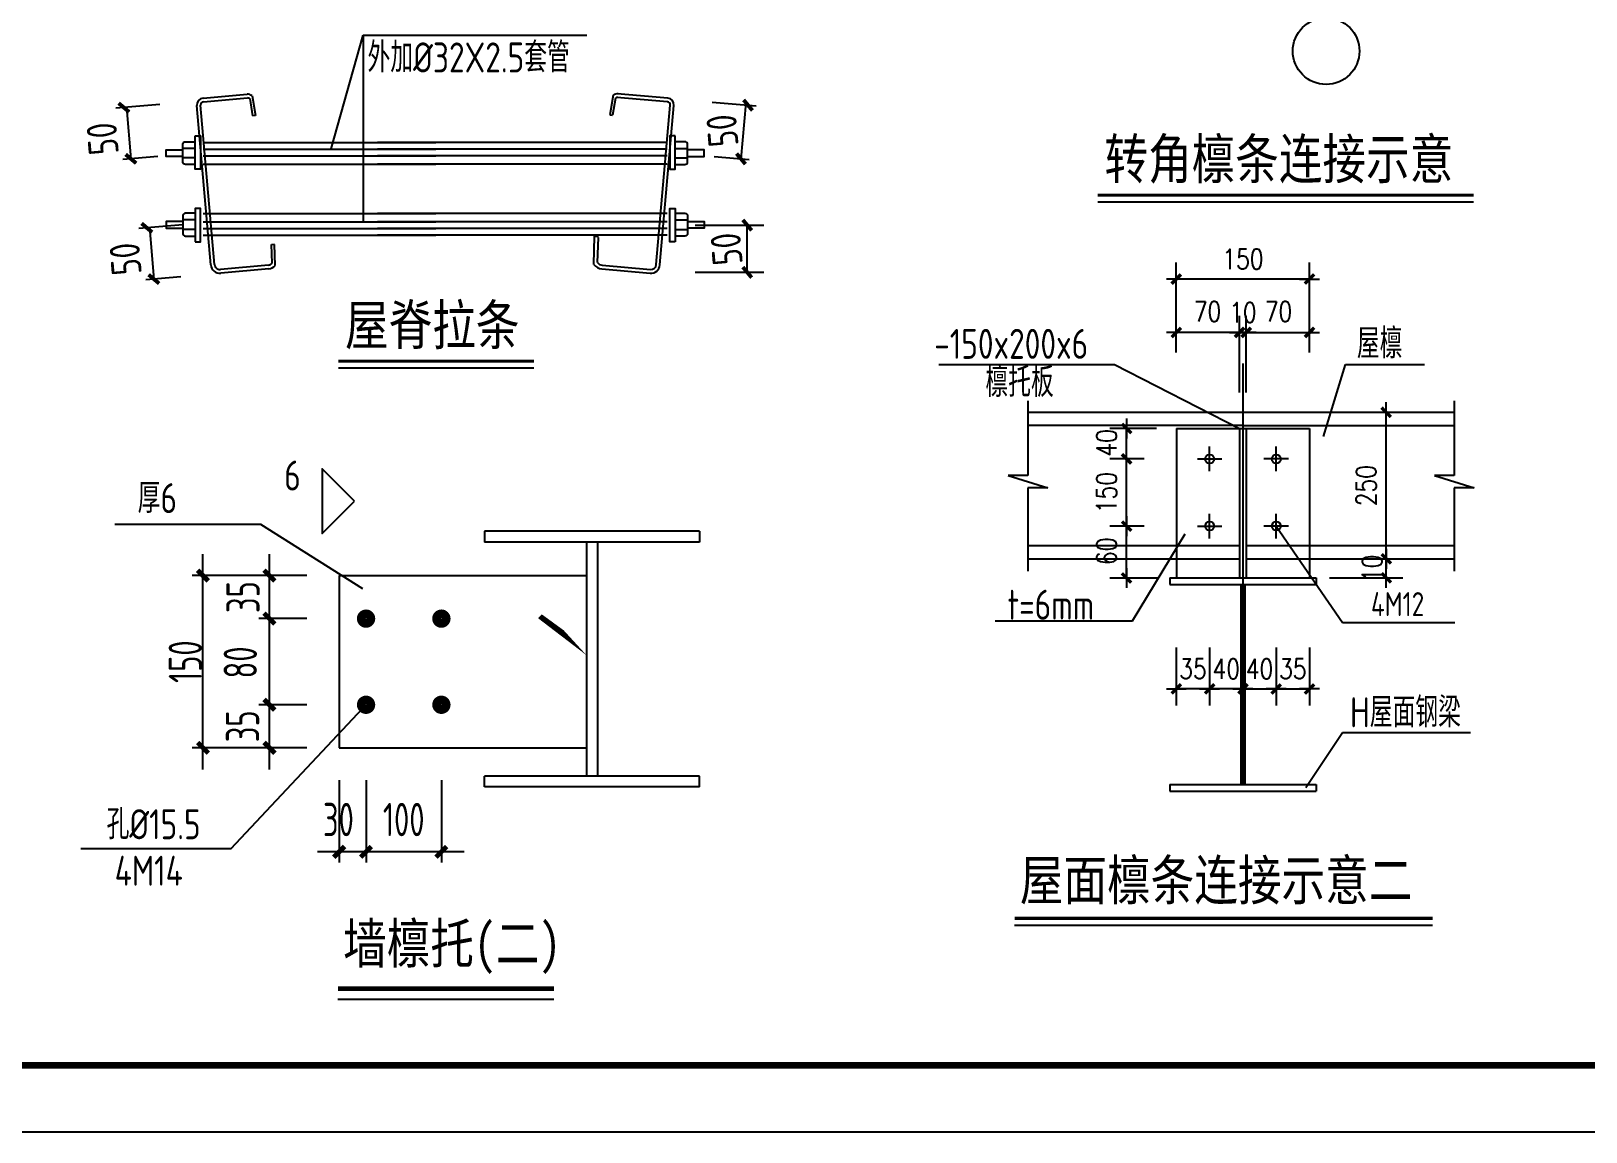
# Model space of a CAD drawing. Extents: x 69728788 to 150676229, y 15322671 to 43663798.
# Drawn here: x 75138666 to 75162009, y 20766103 to 20782621 of the extents above; entities that cross this region are included whole.
import ezdxf
from ezdxf.enums import TextEntityAlignment as Align

# ---------------------------------------------------------------- set-up
doc = ezdxf.new("R2010")
doc.units = 0
doc.header["$LTSCALE"] = 1000
doc.header["$MEASUREMENT"] = 0
doc.layers.get('0').update_dxf_attribs({"linetype": 'CONTINUOUS'})
doc.layers.get('DEFPOINTS').update_dxf_attribs({"linetype": 'CONTINUOUS'})
for name, color, linetype in [('AXIS', 3, 'CONTINUOUS'), ('BX', 7, 'CONTINUOUS'), ('GRIDDIM', 253, 'CONTINUOUS'), ('PUB_DIM', 3, 'CONTINUOUS'), ('PUB_TEXT', 7, 'CONTINUOUS'), ('PUB_TITLE', 4, 'CONTINUOUS')]:
    doc.layers.add(name, color=color, linetype=linetype)
doc.styles.add('-楷体_GB2312', font='', dxfattribs={"width": 0.8})
doc.styles.add('CPX', font='atssdeng.shx', dxfattribs={"width": 0.8, "bigfont": 'atssdchn.shx'})
doc.styles.add('DIM_FONT', font='SIMPLEX.shx', dxfattribs={"width": 0.8})
doc.styles.add('TSSD_Rein', font='atssdeng.shx', dxfattribs={"width": 0.7, "bigfont": 'atssdchn.shx'})
doc.styles.get('-楷体_GB2312').set_extended_font_data('SimSun')
doc.dimstyles.new('DIMN$0', dxfattribs={"dimtxt": 300, "dimasz": 1, "dimexe": 250, "dimexo": 300, "dimgap": 150, "dimtad": 1, "dimdec": 0, "dimdsep": 46, "dimtxsty": 'DIM_FONT', "dimblk": '_DIMX', "dimcen": 2.5, "dimclrt": 7, "dimadec": 0, "dimazin": 0, "dimtfac": 1, "dimtdec": 0, "dimtix": 1, "dimtmove": 2, "dimatfit": 3, "dimldrblk": '_DIMX', "dimfxl": 1, "dimtolj": 1, "dimtzin": 0, "dimarcsym": 0})
doc.dimstyles.new('DIMN0.5', dxfattribs={"dimtxt": 300, "dimasz": 1, "dimexe": 250, "dimexo": 300, "dimgap": 150, "dimtad": 1, "dimdec": 0, "dimlfac": 0.5, "dimzin": 0, "dimdsep": 46, "dimtxsty": 'DIM_FONT', "dimblk": '_DIMX', "dimcen": 0.09, "dimclrt": 7, "dimadec": 0, "dimazin": 0, "dimtfac": 1, "dimtdec": 0, "dimtix": 1, "dimtmove": 2, "dimatfit": 3, "dimldrblk": '_DIMX', "dimfxl": 1, "dimtolj": 1, "dimtzin": 0, "dimarcsym": 0})

# ---------------------------------------------------------------- blocks, each defined once
blk = doc.blocks.new('_DIMX')
blk.add_line((-150, 0), (150, 0))
at = {"const_width": 50}
blk.add_lwpolyline([(-70, -70), (70, 70)], dxfattribs=at)
blk = doc.blocks.new('*D169')
at = {"layer": 'AXIS', "color": 0, "lineweight": -2}
for p, q in [((75155860, 20778350), (75155860, 20779151)), ((75157860, 20778350), (75157860, 20779151)), ((75157859, 20778901), (75155861, 20778901))]:
    blk.add_line(p, q, dxfattribs=at)
at = {"layer": 'DEFPOINTS', "color": 0}
for p in [(75155860, 20778901), (75155860, 20778050), (75157860, 20778050)]:
    blk.add_point(p, dxfattribs=at)
at = {"layer": 'AXIS', "color": 0, "lineweight": -2, "rotation": 180}
blk.add_blockref('_DIMX', (75155860, 20778901), dxfattribs=at)
at = {"layer": 'AXIS', "color": 0, "lineweight": -2}
blk.add_blockref('_DIMX', (75157860, 20778901), dxfattribs=at)
at = {"layer": 'AXIS', "color": 7, "insert": (75156860, 20779201), "char_height": 300, "attachment_point": 5, "style": 'DIM_FONT'}
blk.add_mtext('\\A1;150', dxfattribs=at)
blk = doc.blocks.new('*D170')
at = {"layer": 'AXIS', "color": 0, "lineweight": -2}
for p, q in [((75156810, 20777523), (75156810, 20778350)), ((75156910, 20777523), (75156910, 20778350)), ((75156809, 20778100), (75156808, 20778100)), ((75156910, 20778100), (75156810, 20778100)), ((75156911, 20778100), (75156912, 20778100))]:
    blk.add_line(p, q, dxfattribs=at)
at = {"layer": 'DEFPOINTS', "color": 0}
for p in [(75156810, 20778100), (75156810, 20777223), (75156910, 20777223)]:
    blk.add_point(p, dxfattribs=at)
at = {"layer": 'AXIS', "color": 0, "lineweight": -2}
blk.add_blockref('_DIMX', (75156810, 20778100), dxfattribs=at)
at = {"layer": 'AXIS', "color": 0, "lineweight": -2, "rotation": 180}
blk.add_blockref('_DIMX', (75156910, 20778100), dxfattribs=at)
at = {"layer": 'AXIS', "color": 7, "insert": (75156860, 20778400), "char_height": 300, "attachment_point": 5, "style": 'DIM_FONT'}
blk.add_mtext('\\A1;10', dxfattribs=at)
blk = doc.blocks.new('*D172')
at = {"layer": 'AXIS', "color": 0, "lineweight": -2}
for p, q in [((75155860, 20777800), (75155860, 20778350)), ((75156810, 20777200), (75156810, 20778350)), ((75156809, 20778100), (75155861, 20778100))]:
    blk.add_line(p, q, dxfattribs=at)
at = {"layer": 'DEFPOINTS', "color": 0}
for p in [(75155860, 20778100), (75155860, 20777500), (75156810, 20776900)]:
    blk.add_point(p, dxfattribs=at)
at = {"layer": 'AXIS', "color": 0, "lineweight": -2, "rotation": 180}
blk.add_blockref('_DIMX', (75155860, 20778100), dxfattribs=at)
at = {"layer": 'AXIS', "color": 0, "lineweight": -2}
blk.add_blockref('_DIMX', (75156810, 20778100), dxfattribs=at)
at = {"layer": 'AXIS', "color": 7, "insert": (75156327, 20778414), "char_height": 300, "attachment_point": 5, "style": 'DIM_FONT'}
blk.add_mtext('\\A1;70', dxfattribs=at)
blk = doc.blocks.new('*D173')
at = {"layer": 'AXIS', "color": 0, "linetype": 'Continuous', "lineweight": -2}
for p, q in [((75158987, 20774701), (75159262, 20774701)), ((75159012, 20774702), (75159012, 20774703)), ((75159012, 20774418), (75159012, 20774701)), ((75158160, 20774418), (75159262, 20774418)), ((75159012, 20774417), (75159012, 20774416))]:
    blk.add_line(p, q, dxfattribs=at)
at = {"layer": 'DEFPOINTS', "color": 0, "linetype": 'Continuous'}
for p in [(75158687, 20774701), (75159012, 20774701), (75157860, 20774418)]:
    blk.add_point(p, dxfattribs=at)
at = {"layer": 'AXIS', "color": 0, "linetype": 'Continuous', "lineweight": -2}
for p, rotation in [((75159012, 20774701), 270), ((75159012, 20774418), 90)]:
    blk.add_blockref('_DIMX', p, dxfattribs=dict(at, rotation=rotation))
at = {"layer": 'AXIS', "color": 7, "linetype": 'Continuous', "insert": (75158799, 20774559), "char_height": 300, "attachment_point": 5, "rotation": 90, "style": 'DIM_FONT'}
blk.add_mtext('\\A1;10', dxfattribs=at)
blk = doc.blocks.new('*D174')
at = {"layer": 'AXIS', "color": 0, "linetype": 'Continuous', "lineweight": -2}
for p, q in [((75156360, 20773374), (75156360, 20772500)), ((75156860, 20773374), (75156860, 20772500)), ((75156359, 20772750), (75156358, 20772750)), ((75156860, 20772750), (75156360, 20772750)), ((75156861, 20772750), (75156862, 20772750))]:
    blk.add_line(p, q, dxfattribs=at)
at = {"layer": 'DEFPOINTS', "color": 0, "linetype": 'Continuous'}
for p in [(75156360, 20773674), (75156860, 20773674), (75156360, 20772750)]:
    blk.add_point(p, dxfattribs=at)
at = {"layer": 'AXIS', "color": 0, "linetype": 'Continuous', "lineweight": -2}
blk.add_blockref('_DIMX', (75156360, 20772750), dxfattribs=at)
at = {"layer": 'AXIS', "color": 0, "linetype": 'Continuous', "lineweight": -2, "rotation": 180}
blk.add_blockref('_DIMX', (75156860, 20772750), dxfattribs=at)
at = {"layer": 'AXIS', "color": 7, "linetype": 'Continuous', "insert": (75156610, 20773050), "char_height": 300, "attachment_point": 5, "style": 'DIM_FONT'}
blk.add_mtext('\\A1;40', dxfattribs=at)
blk = doc.blocks.new('*D175')
at = {"layer": 'AXIS', "color": 0, "linetype": 'Continuous', "lineweight": -2}
for p, q in [((75155860, 20773374), (75155860, 20772500)), ((75156360, 20773374), (75156360, 20772500)), ((75155859, 20772750), (75155858, 20772750)), ((75156360, 20772750), (75155860, 20772750)), ((75156361, 20772750), (75156362, 20772750))]:
    blk.add_line(p, q, dxfattribs=at)
at = {"layer": 'DEFPOINTS', "color": 0, "linetype": 'Continuous'}
for p in [(75155860, 20773674), (75156360, 20773674), (75155860, 20772750)]:
    blk.add_point(p, dxfattribs=at)
at = {"layer": 'AXIS', "color": 0, "linetype": 'Continuous', "lineweight": -2}
blk.add_blockref('_DIMX', (75155860, 20772750), dxfattribs=at)
at = {"layer": 'AXIS', "color": 0, "linetype": 'Continuous', "lineweight": -2, "rotation": 180}
blk.add_blockref('_DIMX', (75156360, 20772750), dxfattribs=at)
at = {"layer": 'AXIS', "color": 7, "linetype": 'Continuous', "insert": (75156110, 20773050), "char_height": 300, "attachment_point": 5, "style": 'DIM_FONT'}
blk.add_mtext('\\A1;35', dxfattribs=at)
blk = doc.blocks.new('*D176')
at = {"layer": 'AXIS', "color": 0, "linetype": 'Continuous', "lineweight": -2}
for p, q in [((75156860, 20773374), (75156860, 20772500)), ((75157360, 20773374), (75157360, 20772500)), ((75156859, 20772750), (75156858, 20772750)), ((75156860, 20772750), (75157360, 20772750)), ((75157361, 20772750), (75157362, 20772750))]:
    blk.add_line(p, q, dxfattribs=at)
at = {"layer": 'DEFPOINTS', "color": 0, "linetype": 'Continuous'}
for p in [(75156860, 20773674), (75157360, 20773674), (75157360, 20772750)]:
    blk.add_point(p, dxfattribs=at)
at = {"layer": 'AXIS', "color": 0, "linetype": 'Continuous', "lineweight": -2}
blk.add_blockref('_DIMX', (75156860, 20772750), dxfattribs=at)
at = {"layer": 'AXIS', "color": 0, "linetype": 'Continuous', "lineweight": -2, "rotation": 180}
blk.add_blockref('_DIMX', (75157360, 20772750), dxfattribs=at)
at = {"layer": 'AXIS', "color": 7, "linetype": 'Continuous', "insert": (75157110, 20773050), "char_height": 300, "attachment_point": 5, "style": 'DIM_FONT'}
blk.add_mtext('\\A1;40', dxfattribs=at)
blk = doc.blocks.new('*D177')
at = {"layer": 'AXIS', "color": 0, "linetype": 'Continuous', "lineweight": -2}
for p, q in [((75157360, 20773374), (75157360, 20772500)), ((75157860, 20773374), (75157860, 20772500)), ((75157359, 20772750), (75157358, 20772750)), ((75157360, 20772750), (75157860, 20772750)), ((75157861, 20772750), (75157862, 20772750))]:
    blk.add_line(p, q, dxfattribs=at)
at = {"layer": 'DEFPOINTS', "color": 0, "linetype": 'Continuous'}
for p in [(75157360, 20773674), (75157860, 20773674), (75157860, 20772750)]:
    blk.add_point(p, dxfattribs=at)
at = {"layer": 'AXIS', "color": 0, "linetype": 'Continuous', "lineweight": -2}
blk.add_blockref('_DIMX', (75157360, 20772750), dxfattribs=at)
at = {"layer": 'AXIS', "color": 0, "linetype": 'Continuous', "lineweight": -2, "rotation": 180}
blk.add_blockref('_DIMX', (75157860, 20772750), dxfattribs=at)
at = {"layer": 'AXIS', "color": 7, "linetype": 'Continuous', "insert": (75157610, 20773050), "char_height": 300, "attachment_point": 5, "style": 'DIM_FONT'}
blk.add_mtext('\\A1;35', dxfattribs=at)
blk = doc.blocks.new('LM')
at = {"layer": 'BX'}
for p, q in [((0.8, 0.77), (2.65, 0.77)), ((0.8, -0.63), (2.65, -0.63))]:
    blk.add_line(p, q, dxfattribs=at)
blk.add_lwpolyline([(0.8, -2.49), (0, -2.49), (0, 2.49), (0.8, 2.49)], close=True, dxfattribs=at)
blk.add_lwpolyline([(0.8, 1.77), (2.25, 1.77, -0.414214), (2.65, 1.37), (2.65, -1.23, -0.414214), (2.25, -1.63), (0.8, -1.63)], format="xyb", dxfattribs=at)
blk.add_lwpolyline([(2.65, 0.57), (5.1, 0.57), (5.1, -0.43), (2.65, -0.43)], dxfattribs=at)
blk = doc.blocks.new('_ArchTick')
at = {"color": 0, "linetype": 'ByBlock', "const_width": 0.4}
blk.add_lwpolyline([(-0.5, -0.5), (0.5, 0.5)], dxfattribs=at)

msp = doc.modelspace()

# ---------------------------------------------------------------- linework, layer by layer
msp.add_line((75143650.7, 20782558.3), (75143650.7, 20779759.6))
at = {"color": 7}
for p, q in [((75142113.6, 20775217.9), (75139925.5, 20775217.9)), ((75143649.1, 20774253.2), (75142113.6, 20775217.9)), ((75145472.2, 20775116), (75145472.2, 20774954.4)), ((75148703.6, 20775116), (75148703.6, 20774954.4)), ((75141246.6, 20771542.7), (75141246.6, 20774774.1)), ((75142244.6, 20771542.7), (75142244.6, 20774774.1)), ((75142806.4, 20774450.9), (75141085, 20774450.9)), ((75143291.1, 20774450.9), (75147007.1, 20774450.9)), ((75142806.4, 20773804.7), (75142083, 20773804.7)), ((75141663.3, 20770348.2), (75143646.6, 20772460.6)), ((75142806.4, 20772512.1), (75142083, 20772512.1)), ((75142806.4, 20771865.9), (75141085, 20771865.9)), ((75143291.1, 20771865.9), (75147007.1, 20771865.9)), ((75143291.1, 20771381.2), (75143291.1, 20770143.8)), ((75143695, 20771381.2), (75143695, 20770143.8)), ((75144826, 20771381.2), (75144826, 20770143.8)), ((75145472.2, 20771280), (75145472.2, 20771441.5)), ((75148703.6, 20771280), (75148703.6, 20771441.5)), ((75141663.3, 20770348.2), (75139410.8, 20770348.2)), ((75145165.6, 20770305.3), (75142967.9, 20770305.3)), ((75146515.8, 20768090.9), (75143272.6, 20768090.9))]:
    msp.add_line(p, q, dxfattribs=at)
at = {"color": 7, "linetype": 'Continuous'}
for p, q in [((75148703.6, 20775116), (75145472.2, 20775116)), ((75148703.6, 20774954.4), (75145472.2, 20774954.4)), ((75147007.1, 20774954.4), (75147007.1, 20771441.5)), ((75147168.7, 20774954.4), (75147168.7, 20771441.5)), ((75143291.1, 20774450.9), (75143291.1, 20771865.9)), ((75148703.6, 20771441.5), (75145472.2, 20771441.5)), ((75148703.6, 20771280), (75145472.2, 20771280))]:
    msp.add_line(p, q, dxfattribs=at)
at = {"color": 7}
msp.add_lwpolyline([(75143522.3, 20775565.8), (75143037.6, 20776050.5), (75143037.6, 20775081.1)], close=True, dxfattribs=at)
msp.add_lwpolyline([(75143522.3, 20775565.8), (75143037.6, 20776050.5), (75143037.6, 20775081.1)], close=True, dxfattribs=at)
msp.add_lwpolyline([(75147007.1, 20773253.8, 0, 161.6, 0), (75146332.5, 20773870.2, 0, 0, 0), (75144007.1, 20775565.8, 0, 0, 0), (75144007.1, 20775565.8, 0, 0, 0), (75142113.6, 20775565.8, 0, 0, 0)], format="xyseb", dxfattribs=at)
msp.add_lwpolyline([(75147007.1, 20773253.8, 0, 161.6, 0), (75146332.5, 20773870.2, 0, 0, 0), (75144007.1, 20775565.8, 0, 0, 0), (75144007.1, 20775565.8, 0, 0, 0), (75142113.6, 20775565.8, 0, 0, 0)], format="xyseb", dxfattribs=at)
at = {"color": 7, "const_width": 72.7}
for points in [[(75141165.8, 20774531.7), (75141327.4, 20774370.2)], [(75141165.8, 20774531.7), (75141327.4, 20774370.2)], [(75142163.8, 20774531.7), (75142325.4, 20774370.2)], [(75142163.8, 20774531.7), (75142325.4, 20774370.2)], [(75142163.8, 20773885.5), (75142325.4, 20773723.9)], [(75142163.8, 20773885.5), (75142325.4, 20773723.9)], [(75142163.8, 20772592.9), (75142325.4, 20772431.3)], [(75142163.8, 20772592.9), (75142325.4, 20772431.3)], [(75141165.8, 20771946.6), (75141327.4, 20771785.1)], [(75141165.8, 20771946.6), (75141327.4, 20771785.1)], [(75142163.8, 20771946.6), (75142325.4, 20771785.1)], [(75142163.8, 20771946.6), (75142325.4, 20771785.1)], [(75143210.3, 20770224.6), (75143371.9, 20770386.1)], [(75143210.3, 20770224.6), (75143371.9, 20770386.1)], [(75143614.2, 20770224.6), (75143775.8, 20770386.1)], [(75143614.2, 20770224.6), (75143775.8, 20770386.1)], [(75144745.2, 20770224.6), (75144906.8, 20770386.1)], [(75144745.2, 20770224.6), (75144906.8, 20770386.1)], [(75146515.8, 20768252.4), (75143272.6, 20768252.4)], [(75146515.8, 20768252.4), (75143272.6, 20768252.4)]]:
    msp.add_lwpolyline(points, dxfattribs=at)
at = {"color": 7, "const_width": 133.3}
for points in [[(75143624.3, 20773804.7, 1), (75143765.7, 20773804.7, 1)], [(75143624.3, 20773804.7, 1), (75143765.7, 20773804.7, 1)], [(75144755.3, 20773804.7, 1), (75144896.7, 20773804.7, 1)], [(75144755.3, 20773804.7, 1), (75144896.7, 20773804.7, 1)], [(75143624.3, 20772512.1, 1), (75143765.7, 20772512.1, 1)], [(75143624.3, 20772512.1, 1), (75143765.7, 20772512.1, 1)], [(75144755.3, 20772512.1, 1), (75144896.7, 20772512.1, 1)], [(75144755.3, 20772512.1, 1), (75144896.7, 20772512.1, 1)]]:
    msp.add_lwpolyline(points, format="xyb", close=True, dxfattribs=at)
at = {"layer": 'AXIS', "color": 7, "linetype": 'Continuous'}
for p, q in [((75143173.6, 20780856.8), (75143650.7, 20782558.3)), ((75143650.7, 20782558.3), (75147008.9, 20782558.3)), ((75141247.3, 20781615), (75141909.6, 20781673)), ((75141252.1, 20781560.1), (75141914.4, 20781618.1)), ((75141947.9, 20781607.5), (75141991.8, 20781349.2)), ((75141983.3, 20781649.7), (75142035.9, 20781355.6)), ((75147405.7, 20781658.5), (75147353.1, 20781364.3)), ((75147441.1, 20781616.3), (75147397.2, 20781357.9)), ((75148220.5, 20781560.1), (75147458.2, 20781626.8)), ((75148225.3, 20781615), (75147463, 20781681.7)), ((75148891, 20781556.8), (75149550.6, 20781499.1)), ((75149398, 20781547.3), (75149324.2, 20780704.4)), ((75140598, 20781520.7), (75139938.4, 20781463)), ((75140097.2, 20781476.9), (75140164.8, 20780704.4)), ((75141364.9, 20779112.1), (75141155.5, 20781505.7)), ((75141419.8, 20779116.9), (75141210.4, 20781510.5)), ((75142035.9, 20781355.6), (75141991.8, 20781349.2)), ((75147353.1, 20781364.3), (75147397.2, 20781357.9)), ((75148052.8, 20779116.9), (75148262.2, 20781510.5)), ((75148107.7, 20779112.1), (75148317.1, 20781505.7)), ((75141250.3, 20780948), (75144744.5, 20780948)), ((75141250.3, 20780848.2), (75144744.5, 20780848.2)), ((75148214.8, 20780948), (75143867.6, 20780948)), ((75148214.8, 20780848.2), (75143867.6, 20780848.2)), ((75140567.5, 20780739.6), (75140043.8, 20780693.8)), ((75141250.3, 20780747.6), (75144744.5, 20780747.6)), ((75141250.3, 20780624), (75144744.5, 20780624)), ((75148214.8, 20780747.6), (75143867.6, 20780747.6)), ((75148214.8, 20780624), (75143867.6, 20780624)), ((75148921.5, 20780739.6), (75149445.3, 20780693.8)), ((75140942.7, 20779716.3), (75140283.1, 20779658.6)), ((75141250.3, 20779883.2), (75144744.5, 20779883.2)), ((75141250.3, 20779759.6), (75144744.5, 20779759.6)), ((75148214.8, 20779883.2), (75143867.6, 20779883.2)), ((75148214.8, 20779759.6), (75143867.6, 20779759.6)), ((75148636.3, 20779709.3), (75149668, 20779709.3)), ((75149418, 20779001.4), (75149418, 20779709.3)), ((75140441.9, 20779672.5), (75140509.5, 20778900)), ((75141250.3, 20779659), (75144744.5, 20779659)), ((75141250.3, 20779559.2), (75144744.5, 20779559.2)), ((75148214.8, 20779659), (75143867.6, 20779659)), ((75148214.8, 20779559.2), (75143867.6, 20779559.2)), ((75147113.4, 20779118.8), (75147125.5, 20779542.7)), ((75147125.5, 20779542.7), (75147183.4, 20779537)), ((75147168.2, 20779147.6), (75147182.5, 20779523.4)), ((75142286.2, 20779138), (75142275.4, 20779419.9)), ((75142319.4, 20779420.6), (75142276, 20779416.3)), ((75142328.5, 20779102.7), (75142319.4, 20779420.6)), ((75142231.4, 20779109.3), (75141507.5, 20779043.9)), ((75142236.4, 20779054.4), (75141512.4, 20778989)), ((75147236.2, 20779054.4), (75147960.2, 20778989)), ((75147241.2, 20779109.3), (75147965.1, 20779043.9)), ((75148636.3, 20779001.4), (75149668, 20779001.4)), ((75140912.2, 20778935.2), (75140388.5, 20778889.4)), ((75152292.7, 20777618.9), (75154933.9, 20777618.9)), ((75154933.9, 20777618.9), (75156810.2, 20776658.7)), ((75156860.2, 20777633.5), (75156860.2, 20771310)), ((75158070.7, 20776540), (75158399.5, 20777618.9)), ((75158399.5, 20777618.9), (75159586.5, 20777618.9)), ((75153630.2, 20777073), (75153630.2, 20775953.7)), ((75153630.2, 20776901.3), (75156860.2, 20776901.3)), ((75156860.2, 20776901.3), (75160029.9, 20776901.3)), ((75158463.9, 20776901.3), (75159261.8, 20776901.3)), ((75159011.8, 20774702.3), (75159011.8, 20776900.3)), ((75160029.9, 20777073), (75160029.9, 20775953.7)), ((75156860.2, 20776701.3), (75153630.2, 20776701.3)), ((75155560.2, 20776658.7), (75154863.6, 20776658.7)), ((75155113.6, 20776659.7), (75155113.6, 20776660.7)), ((75155113.6, 20776201.3), (75155113.6, 20776658.7)), ((75155860.2, 20776658.7), (75157860.2, 20776658.7)), ((75155860.2, 20776658.7), (75155860.2, 20774417)), ((75156810.2, 20776658.7), (75156910.2, 20776658.7)), ((75156810.2, 20776658.7), (75156810.2, 20774417)), ((75156860.2, 20776701.3), (75160029.9, 20776701.3)), ((75156910.2, 20776658.7), (75156910.2, 20774417)), ((75157860.2, 20776658.7), (75157860.2, 20774417)), ((75155378, 20776201.3), (75154863.6, 20776201.3)), ((75155378, 20776201.3), (75154863.6, 20776201.3)), ((75155113.6, 20776200.3), (75155113.6, 20776199.3)), ((75155113.6, 20775193.2), (75155113.6, 20776200.3)), ((75156175.9, 20776201.3), (75156544.6, 20776201.3)), ((75156360.2, 20776016.9), (75156360.2, 20776385.6)), ((75157544.6, 20776201.3), (75157175.9, 20776201.3)), ((75157360.2, 20776016.9), (75157360.2, 20776385.6)), ((75153630.2, 20775953.7), (75153334.5, 20775953.7)), ((75153334.5, 20775953.7), (75153931.8, 20775765.8)), ((75159734.1, 20775953.7), (75160331.5, 20775765.8)), ((75160029.9, 20775953.7), (75159734.1, 20775953.7)), ((75153630.2, 20775765.8), (75153630.2, 20774515.3)), ((75153931.8, 20775765.8), (75153630.2, 20775765.8)), ((75160029.9, 20775765.8), (75160029.9, 20774515.3)), ((75160331.5, 20775765.8), (75160029.9, 20775765.8)), ((75156360.2, 20775008.8), (75156360.2, 20775377.5)), ((75157360.2, 20775008.8), (75157360.2, 20775377.5)), ((75155378, 20775193.2), (75154863.6, 20775193.2)), ((75155378, 20775192.2), (75154863.6, 20775192.2)), ((75155113.6, 20774415.5), (75155113.6, 20775192.2)), ((75156175.9, 20775193.2), (75156544.6, 20775193.2)), ((75157544.6, 20775193.2), (75157175.9, 20775193.2)), ((75157360.2, 20775193.2), (75158356.1, 20773746.4)), ((75153630.2, 20774901.3), (75156810.2, 20774901.3)), ((75156910.2, 20774901.3), (75160029.9, 20774901.3)), ((75153630.2, 20774701.3), (75156810.2, 20774701.3)), ((75156910.2, 20774701.3), (75160029.9, 20774701.3)), ((75158463.9, 20774701.3), (75159261.8, 20774701.3)), ((75155578, 20774414.5), (75154863.6, 20774414.5)), ((75155760.2, 20774417), (75155760.2, 20774317)), ((75155760.2, 20774417), (75157960.2, 20774417)), ((75155760.2, 20774317), (75157960.2, 20774317)), ((75155860.2, 20774417), (75156810.2, 20774417)), ((75156830.2, 20774317), (75156830.2, 20771316.8)), ((75156890.2, 20774317), (75156890.2, 20771316.8)), ((75156910.2, 20774417), (75157860.2, 20774417)), ((75157960.2, 20774417), (75157960.2, 20774317)), ((75158356.1, 20773746.4), (75160043.8, 20773746.4)), ((75157806.8, 20771272.7), (75158356.1, 20772094.6)), ((75158356.1, 20772094.6), (75160274.4, 20772094.6)), ((75155760.2, 20771316.8), (75155760.2, 20771216.8)), ((75155760.2, 20771316.8), (75157960.2, 20771316.8)), ((75157960.2, 20771316.8), (75157960.2, 20771216.8)), ((75155760.2, 20771216.8), (75157960.2, 20771216.8))]:
    msp.add_line(p, q, dxfattribs=at)
at = {"layer": 'AXIS'}
msp.add_line((75155202.7, 20773774.2), (75155994.1, 20775079.1), dxfattribs=at)
at = {"layer": 'AXIS', "linetype": 'ByBlock'}
msp.add_line((75153139, 20773774.2), (75155202.7, 20773774.2), dxfattribs=at)
at = {"layer": 'AXIS', "color": 7, "linetype": 'Continuous', "const_width": 46.7}
for points in [[(75154680.9, 20780160.9), (75160322.2, 20780160.9)], [(75153432.4, 20769307), (75159707.1, 20769307)]]:
    msp.add_lwpolyline(points, dxfattribs=at)
at = {"layer": 'AXIS', "color": 7, "linetype": 'Continuous'}
for points in [[(75154680.9, 20780060.9), (75160322.2, 20780060.9)], [(75153432.4, 20769207), (75159707.1, 20769207)]]:
    msp.add_lwpolyline(points, dxfattribs=at)
at = {"layer": 'AXIS', "color": 7, "linetype": 'Continuous', "const_width": 46.7, "elevation": 1464.9}
msp.add_lwpolyline([(75143279.8, 20777669.8), (75146214.6, 20777669.8)], dxfattribs=at)
at = {"layer": 'AXIS', "color": 7, "linetype": 'Continuous', "elevation": 1464.9}
msp.add_lwpolyline([(75143279.8, 20777569.8), (75146214.6, 20777569.8)], dxfattribs=at)
at = {"layer": 'AXIS', "color": 7, "linetype": 'Continuous'}
for centre in [(75156360.2, 20776201.3), (75157360.2, 20776201.3), (75156360.2, 20775193.2), (75157360.2, 20775193.2)]:
    msp.add_circle(centre, 67.5, dxfattribs=at)
for centre, radius, start, end in [((75141256.1, 20781514.5), 101, 95, 185), ((75141256.1, 20781514.5), 45.9, 95, 185), ((75141918.4, 20781572.4), 101, 50, 95), ((75141918.4, 20781572.4), 45.9, 50, 95), ((75147470.6, 20781581.1), 101, 85, 130), ((75147470.6, 20781581.1), 45.9, 85, 130), ((75148216.5, 20781514.5), 45.9, 355, 85), ((75148216.5, 20781514.5), 101, 355, 85), ((75141500.2, 20779124.3), 135.9, 185.16517, 275.16517), ((75141500.2, 20779124.3), 80.8, 185.16517, 275.16517), ((75142224.1, 20779189.7), 80.8, 275.16517, 320.16517), ((75142224.1, 20779189.7), 135.9, 275.16517, 320.16517), ((75147252.5, 20779234.8), 181.1, 219.83483, 264.83483), ((75147250.9, 20779216.5), 107.7, 219.83483, 264.83483), ((75147972.4, 20779124.3), 135.9, 264.83483, 354.83483), ((75147972.4, 20779124.3), 80.8, 264.83483, 354.83483)]:
    msp.add_arc(centre, radius, start, end, dxfattribs=at)
at = {"layer": 'GRIDDIM'}
msp.add_circle((75158109, 20782321.4), 500, dxfattribs=at)
at = {"layer": 'PUB_DIM'}
for p, q in [((75149418, 20779710.3), (75149418, 20779711.3)), ((75149418, 20779000.4), (75149418, 20778999.4))]:
    msp.add_line(p, q, dxfattribs=at)
for points in [[(75149417.8, 20779710.3), (75149418.1, 20779710.3), (75149418, 20779709.3)], [(75149417.8, 20779000.4), (75149418.1, 20779000.4), (75149418, 20779001.4)]]:
    msp.add_solid(points, dxfattribs=at)
at = {"layer": 'PUB_TITLE'}
msp.add_lwpolyline([(75107584.3, 20766102.8), (75191684.3, 20766102.8), (75191684.3, 20825502.8), (75107584.3, 20825502.8)], close=True, dxfattribs=at)
at = {"layer": 'PUB_TITLE', "const_width": 100}
msp.add_lwpolyline([(75110084.3, 20767102.8), (75190684.3, 20767102.8), (75190684.3, 20824502.8), (75110084.3, 20824502.8)], close=True, dxfattribs=at)

# ---------------------------------------------------------------- block references
at = {"layer": 'AXIS', "color": 7, "linetype": 'Continuous'}
for name, p, xscale, yscale, zscale, rotation in [('_ArchTick', (75140059.5, 20781473.6), 145.7999999991632, 145.7999999970198, 145.8, 95.00000000058206), ('_ArchTick', (75149429.6, 20781509.7), 145.7999999991632, 145.7999999970198, 145.8, 84.99999999941797), ('LM', (75141209.3, 20780797.9), 100.6019999980927, 100.6020000018179, 100.6020000000001, 180), ('LM', (75148255.8, 20780797.9), -100.6019999980927, 100.6020000018179, 100.6020000000001, 180), ('_ArchTick', (75140164.8, 20780704.4), 145.7999999991632, 145.7999999970198, 145.8, 275.0000000005821), ('_ArchTick', (75149324.2, 20780704.4), 145.7999999991632, 145.7999999970198, 145.8, 264.9999999994179), ('_ArchTick', (75140404.1, 20779669.2), 145.7999999991632, 145.7999999970198, 145.8, 95.00000000058206), ('_ArchTick', (75149418, 20779709.3), 145.7999999991632, 145.7999999970198, 145.8, 264.9999999994179), ('_ArchTick', (75140509.5, 20778900), 145.7999999991632, 145.7999999970198, 145.8, 275.0000000005821), ('_ArchTick', (75149418, 20779001.4), 145.7999999991632, 145.7999999970198, 145.8, 264.9999999994179)]:
    msp.add_blockref(name, p, dxfattribs=dict(at, xscale=xscale, yscale=yscale, zscale=zscale, rotation=rotation))
at = {"layer": 'AXIS', "color": 7, "linetype": 'Continuous', "yscale": 100.6020000055432, "zscale": 100.6020000000001}
for p, xscale in [((75141209.3, 20779709.3), -100.6019999980927), ((75148255.8, 20779709.3), 100.6019999980927)]:
    msp.add_blockref('LM', p, dxfattribs=dict(at, xscale=xscale))
at = {"layer": 'AXIS', "color": 7, "linetype": 'Continuous'}
for p, rotation in [((75159011.8, 20776901.3), 90), ((75155113.6, 20776658.7), 270), ((75155113.6, 20776201.3), 90), ((75155113.6, 20776201.3), 90), ((75155113.6, 20775193.2), 90), ((75155113.6, 20775192.2), 270), ((75159011.8, 20774701.3), 270), ((75155113.6, 20774414.5), 270)]:
    msp.add_blockref('_DIMX', p, dxfattribs=dict(at, rotation=rotation))

# ---------------------------------------------------------------- texts
at = {"color": 7, "style": 'TSSD_Rein', "width": 0.7}
for s, p in [('35', (75141846.5, 20774127.8)), ('150', (75140981.3, 20773158.4)), ('35', (75141839.7, 20772189))]:
    msp.add_text(s, height=500, rotation=90, dxfattribs=at).set_placement(p, align=Align.MIDDLE)
msp.add_text('80', height=500, rotation=90, dxfattribs=at).set_placement((75141807.3, 20773147), align=Align.MIDDLE_CENTER)
for s, p in [('30', (75143280, 20770790)), ('100', (75144260.5, 20770790))]:
    msp.add_text(s, height=500, dxfattribs=at).set_placement(p, align=Align.MIDDLE_CENTER)
at = {"layer": 'AXIS', "color": 7, "style": 'DIM_FONT', "width": 0.8}
for s, p in [('40', (75154963.6, 20776235.7)), ('250', (75158861.8, 20775492.7)), ('60', (75154963.6, 20774609.5))]:
    msp.add_text(s, height=300, rotation=90, dxfattribs=at).set_placement(p)
at = {"layer": 'AXIS', "color": 7, "linetype": 'Continuous', "style": 'CPX', "width": 0.8}
msp.add_text('4M12', height=360, dxfattribs=at).set_placement((75158782.3, 20773842.8))
at = {"layer": 'AXIS', "color": 7, "linetype": 'Continuous', "insert": (75154813.6, 20775696.7), "char_height": 300, "attachment_point": 5, "rotation": 90, "style": 'DIM_FONT'}
msp.add_mtext('150', dxfattribs=at)
at = {"layer": 'PUB_TEXT', "width": 0.8}
for s, height, style, p in [('外加%%C32X2.5套管', 450, 'TSSD_Rein', (75143717.4, 20782001.1)), ('转角檩条连接示意', 600, '-楷体_GB2312', (75154780.8, 20780403.1)), ('屋脊拉条', 600, '-楷体_GB2312', (75143379.7, 20777912, 1464.9)), ('-150x200x6', 450, 'TSSD_Rein', (75152224.9, 20777703.3)), ('屋檩', 450, 'TSSD_Rein', (75158571.3, 20777708.3)), ('檩托板', 450, 'TSSD_Rein', (75152994.2, 20777130.3)), ('厚6', 450, 'TSSD_Rein', (75140266.3, 20775388.2)), ('厚6', 450, 'TSSD_Rein', (75140266.3, 20775388.2)), ('t=6mm', 450, 'TSSD_Rein', (75153324.9, 20773788.9)), ('H屋面钢梁', 450, 'TSSD_Rein', (75158467.6, 20772174.9)), ('孔%%c15.5', 450, 'TSSD_Rein', (75139799.1, 20770494.2)), ('4M14', 450, 'TSSD_Rein', (75139921.3, 20769796.9)), ('屋面檩条连接示意二', 600, '-楷体_GB2312', (75153510.9, 20769581))]:
    msp.add_text(s, height=height, dxfattribs=dict(at, style=style)).set_placement(p)
at = {"layer": 'PUB_TEXT', "style": 'TSSD_Rein', "width": 0.8}
for p in [(75149288.9, 20780904.9), (75139983.9, 20780783), (75149351.7, 20779128.7), (75140328.6, 20778978.6)]:
    msp.add_text('50', height=450, rotation=94.86708, dxfattribs=at).set_placement(p)
msp.add_text('6', height=450, dxfattribs=at).set_placement((75142714.5, 20775727.4), align=Align.RIGHT)
msp.add_text('6', height=450, dxfattribs=at).set_placement((75142714.5, 20775727.4), align=Align.RIGHT)
at = {"layer": 'PUB_TEXT', "style": '-楷体_GB2312', "width": 0.8}
msp.add_text('墙檩托(二)', height=600, dxfattribs=at).set_placement((75144986.7, 20768897.2), align=Align.MIDDLE)
msp.add_text('墙檩托(二)', height=600, dxfattribs=at).set_placement((75144986.7, 20768897.2), align=Align.MIDDLE)

# ---------------------------------------------------------------- dimensions: what is measured, and where the dimension line sits
at = {"layer": 'AXIS'}
for base, p1, p2, text, picture, middle in [((75155860.2, 20778901.2), (75157860.2, 20778049.6), (75155860.2, 20778049.6), '150', '*D169', (75156860.2, 20779201.2)), ((75156810.2, 20778099.6), (75156910.2, 20777222.8), (75156810.2, 20777222.8), '10', '*D170', (75156860.2, 20778399.6))]:
    dim = msp.add_linear_dim(base=base, p1=p1, p2=p2, text=text, dimstyle='DIMN0.5', dxfattribs=at)
    dim.commit()
    dim.dimension.update_dxf_attribs({"geometry": picture, "text_midpoint": middle})
dim = msp.add_linear_dim(base=(75155860.2, 20778099.6), p1=(75156810.2, 20776899.9), p2=(75155860.2, 20777499.7), text='70', dimstyle='DIMN0.5', dxfattribs=at)
dim.commit()
dim.dimension.update_dxf_attribs({"geometry": '*D172', "text_midpoint": (75156327.1, 20778413.7), "dimtype": 160})
msp.add_linear_dim(base=(75157860.2, 20778099.6), p1=(75156910.2, 20776899.9), p2=(75157860.2, 20777499.7), location=(75157393.4, 20778413.7), text='70', dimstyle='DIMN0.5', dxfattribs=at).render()
at = {"layer": 'AXIS', "color": 7, "linetype": 'Continuous'}
dim = msp.add_linear_dim(base=(75159011.8, 20774701.3), p1=(75157860.2, 20774417.7), p2=(75158686.6, 20774701.3), angle=90, text='10', dimstyle='DIMN$0', dxfattribs=at)
dim.commit()
dim.dimension.update_dxf_attribs({"geometry": '*D173', "text_midpoint": (75158799.2, 20774559.5), "dimtype": 160})
for base, p1, p2, text, picture, middle in [((75155860.2, 20772749.8), (75156360.2, 20773674), (75155860.2, 20773674), '35', '*D175', (75156110.2, 20773049.8)), ((75156360.2, 20772749.8), (75156860.2, 20773674), (75156360.2, 20773674), '40', '*D174', (75156610.2, 20773049.8)), ((75157360.2, 20772749.8), (75156860.2, 20773674), (75157360.2, 20773674), '40', '*D176', (75157110.2, 20773049.8)), ((75157860.2, 20772749.8), (75157360.2, 20773674), (75157860.2, 20773674), '35', '*D177', (75157610.2, 20773049.8))]:
    dim = msp.add_linear_dim(base=base, p1=p1, p2=p2, text=text, dimstyle='DIMN$0', dxfattribs=at)
    dim.commit()
    dim.dimension.update_dxf_attribs({"geometry": picture, "text_midpoint": middle})

doc.saveas('drawing.dxf')
